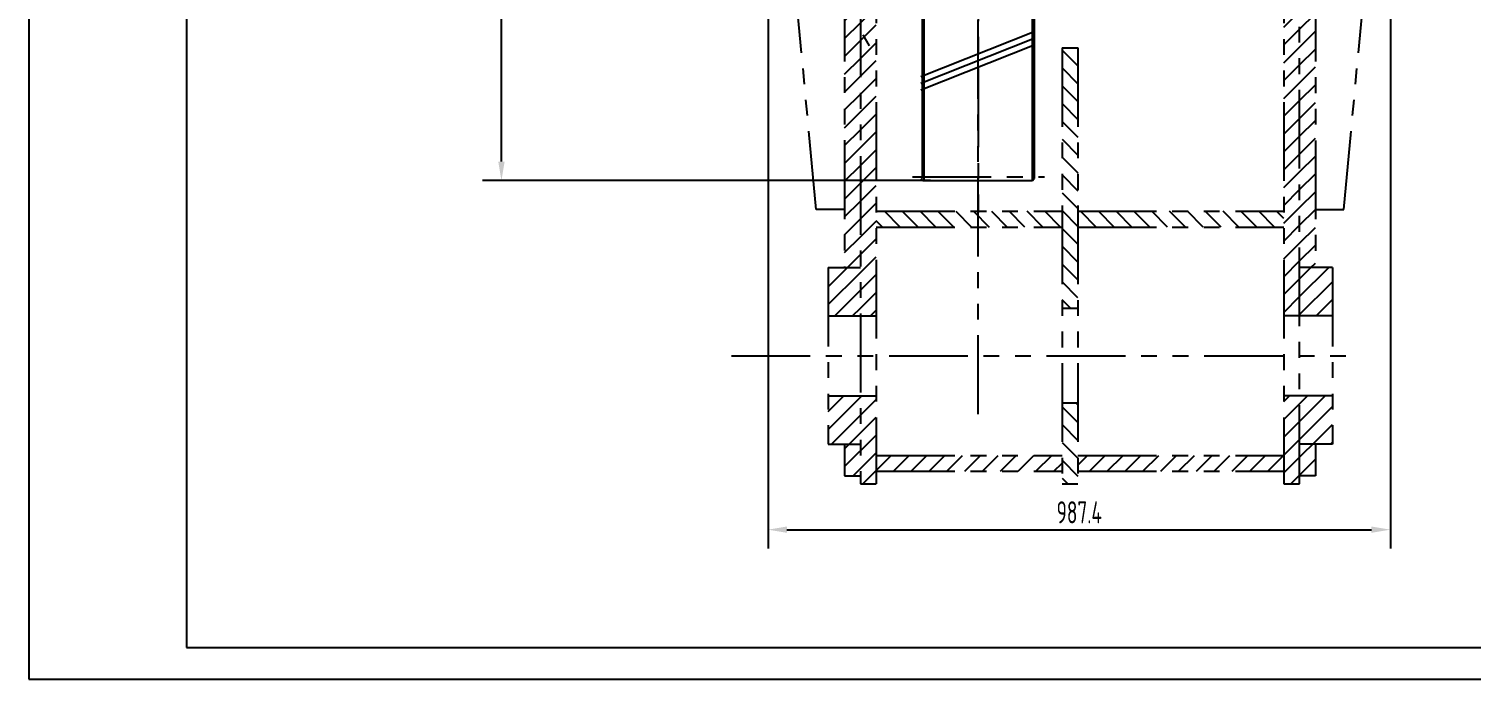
# Model space of a CAD drawing. Header units: millimetres. Extents: x 0 to 4200, y -116 to 2970.
# Drawn here: x 0 to 2289, y 0 to 1031 of the extents above; entities that cross this region are included whole.
import ezdxf

# ---------------------------------------------------------------- set-up
doc = ezdxf.new("R2010")
doc.units = ezdxf.units.MM
doc.header["$LTSCALE"] = 100
doc.header["$MEASUREMENT"] = 0
doc.linetypes.add('G', pattern=[2, 1.25, -0.25, 0.25, -0.25])
doc.linetypes.add('K', pattern=[2.5, 1.25, -0.25, 0.25, -0.25, 0.25, -0.25])
for name, color, linetype in [('01', 7, 'Continuous'), ('02', 1, 'Continuous'), ('05', 4, 'G'), ('07', 6, 'K'), ('08', 1, 'Continuous')]:
    doc.layers.add(name, color=color, linetype=linetype)
doc.styles.get("Standard").update_dxf_attribs({"font": 'isocp', "width": 0.707, "bigfont": 'intecad.shx'})
doc.dimstyles.new('INTE', dxfattribs={"dimscale": 10, "dimtxt": 3.5, "dimasz": 3, "dimexe": 3, "dimexo": 0, "dimgap": 1, "dimtad": 1, "dimdec": 3, "dimdsep": 46, "dimtxsty": 'Standard', "dimcen": 0, "dimclrd": 1, "dimclre": 1, "dimclrt": 3, "dimaunit": 1, "dimadec": 0, "dimazin": 0, "dimtfac": 1, "dimtdec": 3, "dimtmove": 0, "dimatfit": 0, "dimfxl": 1, "dimarcsym": 0})
pattern_1 = [(135, (-13.044, -1139.917), (-14.14214, -14.14214), [])]
pattern_2 = [(45, (-13.044, -1139.917), (-14.14214, 14.14214), [])]

# ---------------------------------------------------------------- blocks, each defined once
blk = doc.blocks.new('*D5')
at = {"layer": '08', "color": 1, "lineweight": -2}
for p, q in [((1173, 1354.8), (1173, 207.1)), ((2160.4, 1354.6), (2160.4, 207.1)), ((1203, 237.1), (2130.4, 237.1))]:
    blk.add_line(p, q, dxfattribs=at)
at = {"layer": '08', "color": 1}
for points in [[(1203, 242.1), (1203, 232.1), (1173, 237.1)], [(2130.4, 242.1), (2130.4, 232.1), (2160.4, 237.1)]]:
    blk.add_solid(points, dxfattribs=at)
at = {"layer": 'DEFPOINTS', "color": 0}
for p in [(1173, 1354.8), (2160.4, 1354.6), (2160.4, 237.1)]:
    blk.add_point(p, dxfattribs=at)
at = {"layer": '08', "color": 3, "insert": (1666.7, 264.6), "char_height": 35, "attachment_point": 5}
blk.add_mtext('987.4', dxfattribs=at)
blk = doc.blocks.new('*D6')
at = {"layer": '08', "color": 1, "lineweight": -2}
for p, q in [((1430.9, 2368.6), (719.9, 2368.6)), ((749.9, 820.9), (749.9, 2338.6)), ((1430.9, 790.9), (719.9, 790.9))]:
    blk.add_line(p, q, dxfattribs=at)
at = {"layer": '08', "color": 1}
for points in [[(744.9, 2338.6), (754.9, 2338.6), (749.9, 2368.6)], [(744.9, 820.9), (754.9, 820.9), (749.9, 790.9)]]:
    blk.add_solid(points, dxfattribs=at)
at = {"layer": 'DEFPOINTS', "color": 0}
for p in [(749.9, 2368.6), (1430.9, 2368.6), (1430.9, 790.9)]:
    blk.add_point(p, dxfattribs=at)
at = {"layer": '08', "color": 3, "insert": (722.4, 1579.8), "char_height": 35, "attachment_point": 5, "rotation": 90}
blk.add_mtext('%%c1577.722', dxfattribs=at)
blk = doc.blocks.new('*U22')
at = {"layer": '01'}
for points in [[(25, 292), (25, 5)], [(25, 5), (415, 5)]]:
    blk.add_lwpolyline(points, dxfattribs=at)
at = {"layer": '02'}
for points in [[(0, 297), (0, 0)], [(0, 0), (420, 0)]]:
    blk.add_lwpolyline(points, dxfattribs=at)

msp = doc.modelspace()

# ---------------------------------------------------------------- hatches: boundary and pattern name
at = {"layer": '07', "linetype": 'K'}
h = msp.add_hatch(dxfattribs=at)
h.set_pattern_fill('_USER', color=6, scale=20, angle=45, style=0, pattern_type=0)
h.set_pattern_definition(pattern_2)
h.paths.add_polyline_path([(1344.4297, 1415.2632), (1319.4297, 1415.2632), (1319.4297, 576.2897), (1344.4297, 576.2897)])
h.paths.add_polyline_path([(2016.4297, 1415.2632), (1991.4297, 1415.2632), (1991.4297, 576.2897), (2016.4297, 576.2897)])
h = msp.add_hatch(dxfattribs=at)
h.set_pattern_fill('_USER', color=6, scale=20, angle=45, style=0, pattern_type=0)
h.set_pattern_definition(pattern_2)
h.paths.add_polyline_path([(1294.4297, 652.7897), (1319.4297, 652.7897), (1319.4297, 1354.7897), (1294.4297, 1354.7897)])
h = msp.add_hatch(dxfattribs=at)
h.set_pattern_fill('_USER', color=6, scale=20, angle=45, style=0, pattern_type=0)
h.set_pattern_definition(pattern_2)
h.paths.add_polyline_path([(2041.4297, 1354.6397), (2016.4297, 1354.6397), (2016.4297, 652.7897), (2041.4297, 652.7897)])
h = msp.add_hatch(dxfattribs=at)
h.set_pattern_fill('_USER', color=6, scale=20, angle=135, style=0, pattern_type=0)
h.set_pattern_definition(pattern_1)
h.paths.add_polyline_path([(1664.4297, 1001.2897), (1639.4297, 1001.2897), (1639.4297, 587.7897), (1664.4297, 587.7897)])
h.paths.add_polyline_path([(1664.4297, 437.7897), (1639.4297, 437.7897), (1639.4297, 309.7897), (1664.4297, 309.7897)])
h = msp.add_hatch(dxfattribs=at)
h.set_pattern_fill('_USER', color=6, scale=20, angle=135, style=0, pattern_type=0)
h.set_pattern_definition(pattern_1)
h.paths.add_polyline_path([(1639.4297, 717.1297), (1639.4297, 742.1297), (1506.4297, 742.1297), (1506.4297, 717.1297)])
h.paths.add_polyline_path([(1506.4297, 717.1297), (1506.4297, 742.1297), (1344.4297, 742.1297), (1344.4297, 717.1297)])
h.paths.add_polyline_path([(1991.4297, 717.1297), (1991.4297, 742.1297), (1664.4297, 742.1297), (1664.4297, 717.1297)])
h = msp.add_hatch(dxfattribs=at)
h.set_pattern_fill('_USER', color=6, scale=20, angle=45, style=0, pattern_type=0)
h.set_pattern_definition(pattern_2)
h.paths.add_polyline_path([(1268.4297, 576.2897), (1319.4297, 576.2897), (1319.4297, 652.7897), (1268.4297, 652.7897)])
h.paths.add_polyline_path([(1268.4297, 449.2897), (1268.4297, 372.7897), (1319.4297, 372.7897), (1319.4297, 449.2897)])
h.paths.add_polyline_path([(1344.4297, 449.2897), (1319.4297, 449.2897), (1319.4297, 309.7897), (1344.4297, 309.7897)])
h.paths.add_polyline_path([(1319.4297, 372.7897), (1294.4297, 372.7897), (1294.4297, 322.2897), (1319.4297, 322.2897)])
h.paths.add_polyline_path([(1991.4297, 309.7897), (2016.4297, 309.7897), (2016.4297, 449.2897), (1991.4297, 449.2897)])
h.paths.add_polyline_path([(2068.4297, 449.2897), (2016.4297, 449.2897), (2016.4297, 372.7897), (2068.4297, 372.7897)])
h.paths.add_polyline_path([(2016.4297, 576.2897), (2068.4297, 576.2897), (2068.4297, 652.7897), (2016.4297, 652.7897)])
h.paths.add_polyline_path([(2041.4297, 372.7897), (2016.4297, 372.7897), (2016.4297, 322.2897), (2041.4297, 322.2897)])
h = msp.add_hatch(dxfattribs=at)
h.set_pattern_fill('_USER', color=6, scale=20, angle=45, style=0, pattern_type=0)
h.set_pattern_definition(pattern_2)
h.paths.add_polyline_path([(1344.4297, 354.7897), (1344.4297, 329.7897), (1639.4297, 329.7897), (1639.4297, 354.7897)])
h.paths.add_polyline_path([(1664.4297, 354.7897), (1664.4297, 329.7897), (1991.4297, 329.7897), (1991.4297, 354.7897)])

# ---------------------------------------------------------------- linework, layer by layer
for p, q in [((1417.4297, 1394.7653), (1417.4297, 793.9176)), ((1595.4297, 1394.7769), (1595.4297, 793.9176)), ((1420.4297, 790.9176), (1420.4297, 1171.4149)), ((1592.4297, 790.9176), (1592.4297, 1171.4149)), ((1415.4297, 793.9176), (1418.4297, 790.9176)), ((1418.4297, 790.9176), (1592.4297, 790.9176)), ((1592.4297, 790.9176), (1595.4297, 793.9176))]:
    msp.add_line(p, q)
at = {"layer": '02', "color": 1, "linetype": 'Continuous'}
for p, q in [((1415.4297, 956.0787), (1595.4297, 1027.5548)), ((1415.4297, 945.3009), (1595.4297, 1016.777)), ((1415.4297, 934.5232), (1595.4297, 1005.9992))]:
    msp.add_line(p, q, dxfattribs=at)
at = {"layer": '02'}
msp.add_lwpolyline([(1323.1544, 1022.2383), (1333.1544, 1004.6545)], dxfattribs=at)
at = {"layer": '05'}
msp.add_line((1506.4297, 2368.6395), (1506.4297, 740.411), dxfattribs=at)
at = {"layer": '05', "color": 4, "linetype": 'G'}
msp.add_line((1402.0794, 796.7471), (1611.843, 796.7471), dxfattribs=at)
at = {"layer": '07', "color": 6, "linetype": 'K'}
for p, q in [((1506.4297, 420.4309), (1506.4297, 1669.0717)), ((1319.4297, 1579.7897), (1319.4297, 309.7897)), ((2016.4297, 309.7897), (2016.4297, 1579.7897)), ((1344.4297, 1415.2632), (1344.4297, 309.7897)), ((1991.4297, 1415.2632), (1991.4297, 309.7897)), ((1249.4297, 744.7897), (1192.4297, 1354.7897)), ((1294.4297, 1354.7897), (1294.4297, 652.7897)), ((2041.4297, 1354.6397), (2041.4297, 652.7897)), ((2086.4297, 744.7897), (2143.4297, 1354.7897)), ((1639.4297, 1001.2897), (1639.4297, 309.7897)), ((1639.4297, 1001.2897), (1664.4297, 1001.2897)), ((1664.4297, 1001.2897), (1664.4297, 309.7897)), ((1294.4297, 744.7897), (1249.4297, 744.7897)), ((1344.4297, 742.1297), (1639.4297, 742.1297)), ((1664.4297, 742.1297), (1991.4297, 742.1297)), ((2041.4297, 744.7897), (2086.4297, 744.7897)), ((1344.4297, 717.1297), (1639.4297, 717.1297)), ((1664.4297, 717.1297), (1991.4297, 717.1297)), ((1268.4297, 652.7897), (1268.4297, 372.7897)), ((1268.4297, 652.7897), (1319.4297, 652.7897)), ((2068.4297, 652.7897), (2016.4297, 652.7897)), ((2068.4297, 652.7897), (2068.4297, 372.7897)), ((1268.4297, 576.2897), (1344.4297, 576.2897)), ((1664.4297, 587.7897), (1639.4297, 587.7897)), ((2068.4297, 576.2897), (1991.4297, 576.2897)), ((1114.8741, 512.7897), (2108.5121, 512.7897)), ((1268.4297, 449.2897), (1344.4297, 449.2897)), ((1664.4297, 437.7897), (1639.4297, 437.7897)), ((2068.4297, 449.2897), (1991.4297, 449.2897)), ((1268.4297, 372.7897), (1319.4297, 372.7897)), ((1294.4297, 372.7897), (1294.4297, 322.2897)), ((2068.4297, 372.7897), (2016.4297, 372.7897)), ((2041.4297, 372.7897), (2041.4297, 322.2897)), ((1344.4297, 354.7897), (1639.4297, 354.7897)), ((1664.4297, 354.7897), (1991.4297, 354.7897)), ((1294.4297, 322.2897), (1319.4297, 322.2897)), ((1344.4297, 329.7897), (1639.4297, 329.7897)), ((1664.4297, 329.7897), (1991.4297, 329.7897)), ((2041.4297, 322.2897), (2016.4297, 322.2897)), ((1319.4297, 309.7897), (1344.4297, 309.7897)), ((1639.4297, 309.7897), (1664.4297, 309.7897)), ((1991.4297, 309.7897), (2016.4297, 309.7897))]:
    msp.add_line(p, q, dxfattribs=at)

# ---------------------------------------------------------------- block references
at = {"layer": '02', "xscale": 10, "yscale": 10, "zscale": 10}
msp.add_blockref('*U22', (0, 0), dxfattribs=at)

# ---------------------------------------------------------------- dimensions: what is measured, and where the dimension line sits
at = {"layer": '08'}
dim = msp.add_linear_dim(base=(749.9378, 2368.6395), p1=(1430.8609, 790.9176), p2=(1430.8609, 2368.6395), angle=90, text='%%c1577.722', dimstyle='INTE', dxfattribs=at)
dim.commit()
dim.dimension.update_dxf_attribs({"geometry": '*D6', "text_midpoint": (722.4343, 1579.7785)})
dim = msp.add_linear_dim(base=(2160.4297, 237.0857), p1=(1173.0297, 1354.7897), p2=(2160.4297, 1354.6397), dimstyle='INTE', dxfattribs=at)
dim.commit()
dim.dimension.update_dxf_attribs({"geometry": '*D5', "text_midpoint": (1666.7297, 264.5857)})

doc.saveas('drawing.dxf')
